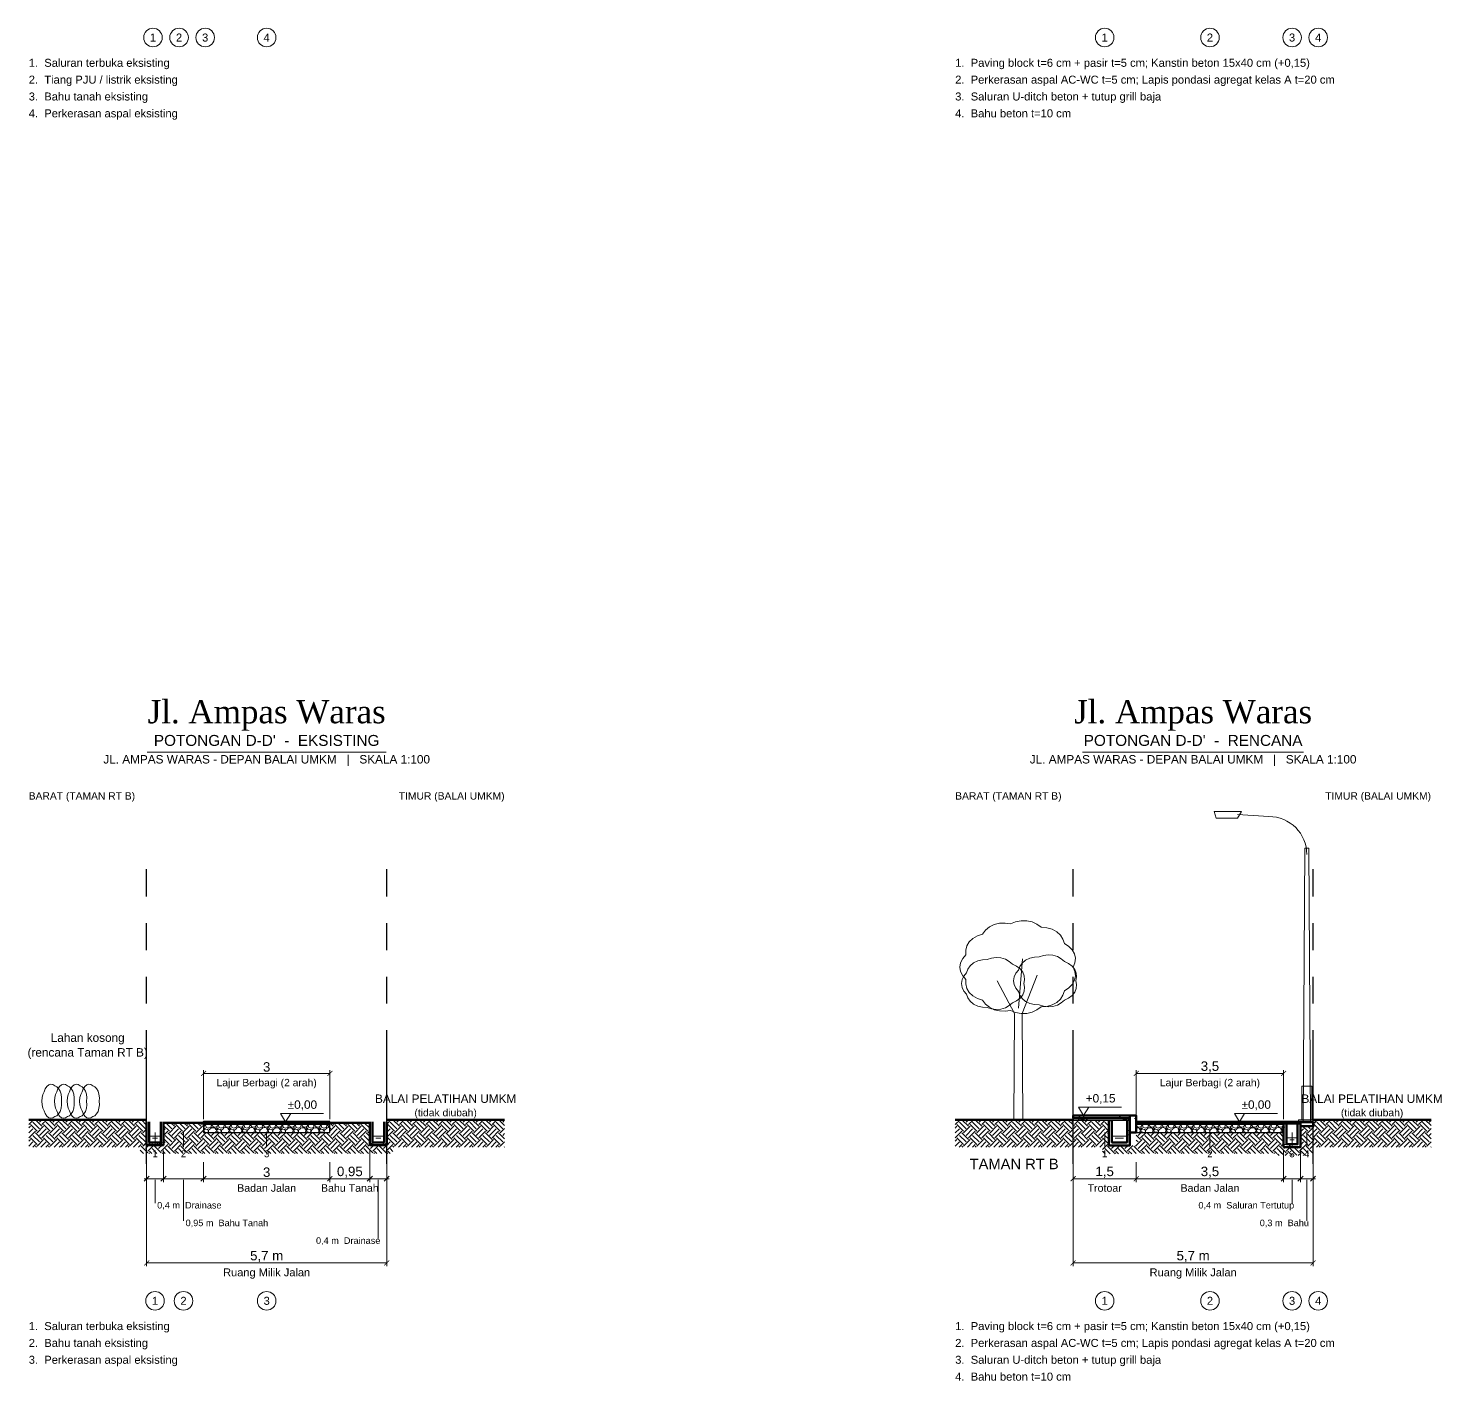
# Model space of a CAD drawing. Header units: metres. Extents: x 0 to 124, y -129 to 10.
# Drawn here: x -0.01 to 33.55, y -126.15 to -94.03 of the extents above; entities that cross this region are included whole.
import ezdxf
from ezdxf.enums import TextEntityAlignment as Align

# ---------------------------------------------------------------- set-up
doc = ezdxf.new("R2010")
doc.units = ezdxf.units.M
doc.linetypes.add('PHANTOM', pattern=[6.35, 3.175, -0.635, 0.635, -0.635, 0.635, -0.635])
for name, color, linetype, lineweight in [('D32_PNP_AIR', 5, 'Continuous', 13), ('D32_PNP_ARSIR', 8, 'Continuous', 9), ('D32_PNP_ARSIR_TANAH', 33, 'Continuous', 9), ('D32_PNP_BATAS_RMJ', 1, 'PHANTOM', 25), ('D32_PNP_DIMENSI', 7, 'Continuous', 13), ('D32_PNP_KONSTRUKSI', 7, 'Continuous', 25), ('D32_PNP_POTONGAN', 7, 'Continuous', 50), ('D32_PNP_TAMPAK', 8, 'Continuous', 18), ('D32_PNP_TEKS', 7, 'Continuous', 18), ('D32_PNP_VEGETASI', 94, 'Continuous', 18)]:
    doc.layers.add(name, color=color, linetype=linetype, lineweight=lineweight)
doc.styles.add('D32_ARIAL', font='arial.ttf')
doc.styles.add('D32_TIMES', font='times.ttf')
doc.dimstyles.new('D32_1-100', dxfattribs={"dimtxt": 0.225, "dimasz": 0.12, "dimexe": 0.08, "dimexo": 0.06, "dimgap": 0.04, "dimtad": 1, "dimtxsty": 'D32_ARIAL', "dimblk": 'ARCHTICK', "dimblk1": 'ARCHTICK', "dimblk2": 'ARCHTICK', "dimcen": 2.5, "dimclrd": 7, "dimclre": 7, "dimclrt": 7, "dimazin": 3, "dimtfac": 1, "dimtmove": 2, "dimatfit": 3, "dimlwd": 13, "dimlwe": 13})

# ---------------------------------------------------------------- blocks, each defined once
blk = doc.blocks.new('_ARCHTICK')
at = {"color": 0, "linetype": 'BYBLOCK', "const_width": 0.15}
blk.add_lwpolyline([(-0.5, -0.5), (0.5, 0.5)], dxfattribs=at)

msp = doc.modelspace()

# ---------------------------------------------------------------- hatches: boundary and pattern name
at = {"layer": 'D32_PNP_ARSIR'}
h = msp.add_hatch(dxfattribs=at)
h.set_pattern_fill('AR-CONC', scale=0.003)
h.paths.add_polyline_path([(2.8, -120.55), (2.86, -120.55), (2.86, -120), (2.8, -120)])
h = msp.add_hatch(dxfattribs=at)
h.set_pattern_fill('AR-CONC', scale=0.003)
h.paths.add_polyline_path([(3.14, -120.55), (3.2, -120.55), (3.2, -120), (3.14, -120)])
h = msp.add_hatch(dxfattribs=at)
h.set_pattern_fill('AR-SAND', scale=0.002)
h.paths.add_polyline_path([(4.15, -120.05), (7.15, -120.05), (7.15, -120), (4.15, -120)])
h = msp.add_hatch(dxfattribs=at)
h.set_pattern_fill('GRAVEL', scale=0.012)
h.paths.add_polyline_path([(4.15, -120.25), (7.15, -120.25), (7.15, -120.05), (4.15, -120.05)])
h = msp.add_hatch(dxfattribs=at)
h.set_pattern_fill('AR-CONC', scale=0.003)
h.paths.add_polyline_path([(8.1, -120.55), (8.16, -120.55), (8.16, -120), (8.1, -120)])
h = msp.add_hatch(dxfattribs=at)
h.set_pattern_fill('AR-CONC', scale=0.003)
h.paths.add_polyline_path([(8.44, -120.55), (8.5, -120.55), (8.5, -120), (8.44, -120)])
h = msp.add_hatch(dxfattribs=at)
h.set_pattern_fill('AR-HBONE', scale=0.006)
h.paths.add_polyline_path([(24.8, -119.91), (26.15, -119.91), (26.15, -119.85), (24.8, -119.85)])
h = msp.add_hatch(dxfattribs=at)
h.set_pattern_fill('AR-SAND', scale=0.002)
h.paths.add_polyline_path([(24.8, -119.96), (26.15, -119.96), (26.15, -119.91), (24.8, -119.91)])
h = msp.add_hatch(dxfattribs=at)
h.set_pattern_fill('AR-CONC', scale=0.003)
h.paths.add_polyline_path([(25.65, -120.56), (25.72, -120.56), (25.72, -119.96), (25.65, -119.96)])
h = msp.add_hatch(dxfattribs=at)
h.set_pattern_fill('AR-CONC', scale=0.003)
h.paths.add_polyline_path([(26.08, -120.56), (26.15, -120.56), (26.15, -119.96), (26.08, -119.96)])
h = msp.add_hatch(dxfattribs=at)
h.set_pattern_fill('AR-CONC', scale=0.003)
h.paths.add_polyline_path([(26.15, -120.25), (26.3, -120.25), (26.3, -119.85), (26.15, -119.85)])
h = msp.add_hatch(dxfattribs=at)
h.set_pattern_fill('AR-SAND', scale=0.002)
h.paths.add_polyline_path([(26.3, -120.05), (29.8, -120.05), (29.8, -120), (26.3, -120)])
h = msp.add_hatch(dxfattribs=at)
h.set_pattern_fill('GRAVEL', scale=0.012)
h.paths.add_polyline_path([(26.3, -120.25), (29.8, -120.25), (29.8, -120.05), (26.3, -120.05)])
h = msp.add_hatch(dxfattribs=at)
h.set_pattern_fill('AR-CONC', scale=0.003)
h.paths.add_polyline_path([(29.8, -120.6), (29.87, -120.6), (29.87, -120), (29.8, -120)])
h = msp.add_hatch(dxfattribs=at)
h.set_pattern_fill('STEEL', scale=0.01)
h.paths.add_polyline_path([(29.8, -120.04), (30.2, -120.04), (30.2, -120), (29.8, -120)])
h = msp.add_hatch(dxfattribs=at)
h.set_pattern_fill('AR-CONC', scale=0.003)
h.paths.add_polyline_path([(30.13, -120.6), (30.2, -120.6), (30.2, -120), (30.13, -120)])
h = msp.add_hatch(dxfattribs=at)
h.set_pattern_fill('AR-CONC', scale=0.003)
h.paths.add_polyline_path([(30.2, -120.1), (30.5, -120.1), (30.5, -120), (30.2, -120)])
h = msp.add_hatch(dxfattribs=at)
h.set_pattern_fill('AR-CONC', scale=0.003)
h.paths.add_polyline_path([(2.86, -120.55), (3.14, -120.55), (3.14, -120.49), (2.86, -120.49)])
h = msp.add_hatch(dxfattribs=at)
h.set_pattern_fill('AR-CONC', scale=0.003)
h.paths.add_polyline_path([(8.16, -120.55), (8.44, -120.55), (8.44, -120.49), (8.16, -120.49)])
h = msp.add_hatch(dxfattribs=at)
h.set_pattern_fill('AR-CONC', scale=0.003)
h.paths.add_polyline_path([(25.72, -120.56), (26.08, -120.56), (26.08, -120.49), (25.72, -120.49)])
h = msp.add_hatch(dxfattribs=at)
h.set_pattern_fill('AR-CONC', scale=0.003)
h.paths.add_polyline_path([(29.87, -120.6), (30.13, -120.6), (30.13, -120.53), (29.87, -120.53)])
at = {"layer": 'D32_PNP_ARSIR_TANAH'}
h = msp.add_hatch(dxfattribs=at)
h.set_pattern_fill('EARTH', scale=0.035, angle=45)
h.paths.add_polyline_path([(0, -120.6), (2.8, -120.6), (2.8, -119.95), (0, -119.95)])
h = msp.add_hatch(dxfattribs=at)
h.set_pattern_fill('EARTH', scale=0.035, angle=45)
h.paths.add_polyline_path([(3.2, -120.75), (4.15, -120.75), (4.15, -120.02), (3.2, -120.02)])
h = msp.add_hatch(dxfattribs=at)
h.set_pattern_fill('EARTH', scale=0.035, angle=45)
h.paths.add_polyline_path([(7.15, -120.75), (8.1, -120.75), (8.1, -120.02), (7.15, -120.02)])
h = msp.add_hatch(dxfattribs=at)
h.set_pattern_fill('EARTH', scale=0.035, angle=45)
h.paths.add_polyline_path([(8.5, -120.6), (11.3, -120.6), (11.3, -119.95), (8.5, -119.95)])
h = msp.add_hatch(dxfattribs=at)
h.set_pattern_fill('EARTH', scale=0.035, angle=45)
h.paths.add_polyline_path([(22, -120.6), (24.8, -120.6), (24.8, -119.95), (22, -119.95)])
h = msp.add_hatch(dxfattribs=at)
h.set_pattern_fill('EARTH', scale=0.035, angle=45)
h.paths.add_polyline_path([(24.8, -120.6), (25.65, -120.6), (25.65, -119.96), (24.8, -119.96)])
h = msp.add_hatch(dxfattribs=at)
h.set_pattern_fill('EARTH', scale=0.035, angle=45)
h.paths.add_polyline_path([(30.2, -120.75), (30.5, -120.75), (30.5, -120.1), (30.2, -120.1)])
h = msp.add_hatch(dxfattribs=at)
h.set_pattern_fill('EARTH', scale=0.035, angle=45)
h.paths.add_polyline_path([(30.5, -120.6), (33.3, -120.6), (33.3, -119.95), (30.5, -119.95)])
h = msp.add_hatch(dxfattribs=at)
h.set_pattern_fill('EARTH', scale=0.035, angle=45)
h.paths.add_polyline_path([(4.15, -120.75), (7.15, -120.75), (7.15, -120.25), (4.15, -120.25)])
h = msp.add_hatch(dxfattribs=at)
h.set_pattern_fill('EARTH', scale=0.035, angle=45)
h.paths.add_polyline_path([(26.3, -120.75), (29.8, -120.75), (29.8, -120.25), (26.3, -120.25)])
h = msp.add_hatch(dxfattribs=at)
h.set_pattern_fill('EARTH', scale=0.035, angle=45)
h.paths.add_polyline_path([(2.65, -120.75), (3.35, -120.75), (3.35, -120.55), (2.65, -120.55)])
h = msp.add_hatch(dxfattribs=at)
h.set_pattern_fill('EARTH', scale=0.035, angle=45)
h.paths.add_polyline_path([(7.95, -120.75), (8.65, -120.75), (8.65, -120.55), (7.95, -120.55)])
h = msp.add_hatch(dxfattribs=at)
h.set_pattern_fill('EARTH', scale=0.035, angle=45)
h.paths.add_polyline_path([(25.5, -120.76), (26.3, -120.76), (26.3, -120.56), (25.5, -120.56)])
h = msp.add_hatch(dxfattribs=at)
h.set_pattern_fill('EARTH', scale=0.035, angle=45)
h.paths.add_polyline_path([(29.65, -120.8), (30.35, -120.8), (30.35, -120.6), (29.65, -120.6)])

# ---------------------------------------------------------------- linework, layer by layer
at = {"layer": 'D32_PNP_AIR'}
for points in [[(2.88, -120.34), (3.12, -120.34)], [(2.94, -120.39), (3.06, -120.39)], [(8.18, -120.34), (8.42, -120.34)], [(8.24, -120.39), (8.36, -120.39)], [(25.74, -120.34), (26.06, -120.34)], [(25.8, -120.39), (26, -120.39)], [(29.89, -120.38), (30.11, -120.38)], [(29.95, -120.43), (30.05, -120.43)]]:
    msp.add_lwpolyline(points, dxfattribs=at)
at = {"layer": 'D32_PNP_BATAS_RMJ'}
for points in [[(2.8, -121), (2.8, -114)], [(8.5, -121), (8.5, -114)], [(24.8, -121), (24.8, -114)], [(30.5, -121), (30.5, -114)], [(2.8, -121), (2.8, -115)], [(8.5, -121), (8.5, -115)], [(24.8, -121), (24.8, -115)], [(30.5, -121), (30.5, -115)]]:
    msp.add_lwpolyline(points, dxfattribs=at)
at = {"layer": 'D32_PNP_DIMENSI'}
for points in [[(5.98, -119.8), (6.22, -119.8), (6.1, -120), (5.98, -119.8)], [(24.93, -119.65), (25.17, -119.65), (25.05, -119.85), (24.93, -119.65)], [(28.63, -119.8), (28.87, -119.8), (28.75, -120), (28.63, -119.8)]]:
    msp.add_lwpolyline(points, close=True, dxfattribs=at)
for points in [[(5.98, -119.8), (7, -119.8)], [(24.93, -119.65), (25.95, -119.65)], [(28.63, -119.8), (29.65, -119.8)], [(3, -120.25), (3, -120.6)], [(3.675, -120.25), (3.675, -120.6)], [(5.65, -120.25), (5.65, -120.6)], [(25.55, -120.25), (25.55, -120.6)], [(28.05, -120.25), (28.05, -120.6)], [(30, -120.25), (30, -120.6)], [(30.35, -120.25), (30.35, -120.6)], [(2.8, -120.68), (2.8, -121.43)], [(3.2, -120.68), (3.2, -121.43)], [(8.1, -120.68), (8.1, -121.43)], [(8.5, -120.68), (8.5, -121.43)], [(29.8, -120.68), (29.8, -121.43)], [(30.2, -120.68), (30.2, -121.43)], [(3.2, -120.96), (3.2, -121.43)], [(4.15, -120.96), (4.15, -121.43)], [(30.2, -120.96), (30.2, -121.43)], [(30.5, -120.96), (30.5, -121.43)], [(2.74, -121.41), (2.86, -121.29)], [(2.74, -121.35), (3.26, -121.35)], [(3, -121.38), (3, -121.93)], [(3.14, -121.41), (3.26, -121.29)], [(3.14, -121.41), (3.26, -121.29)], [(3.14, -121.35), (4.21, -121.35)], [(3.675, -121.38), (3.675, -122.35)], [(4.09, -121.41), (4.21, -121.29)], [(8.04, -121.41), (8.16, -121.29)], [(8.04, -121.35), (8.56, -121.35)], [(8.3, -121.38), (8.3, -122.77)], [(8.44, -121.41), (8.56, -121.29)], [(29.74, -121.41), (29.86, -121.29)], [(29.74, -121.35), (30.26, -121.35)], [(30, -121.38), (30, -121.93)], [(30.14, -121.41), (30.26, -121.29)], [(30.14, -121.41), (30.26, -121.29)], [(30.14, -121.35), (30.56, -121.35)], [(30.35, -121.38), (30.35, -122.35)], [(30.44, -121.41), (30.56, -121.29)]]:
    msp.add_lwpolyline(points, dxfattribs=at)
for centre in [(2.95, -94.25), (3.57, -94.25), (4.19, -94.25), (5.65, -94.25), (25.55, -94.25), (28.05, -94.25), (30, -94.25), (30.62, -94.25), (3, -124.25), (3.675, -124.25), (5.65, -124.25), (25.55, -124.25), (28.05, -124.25), (30, -124.25), (30.62, -124.25)]:
    msp.add_circle(centre, 0.22, dxfattribs=at)
at = {"layer": 'D32_PNP_KONSTRUKSI'}
for points in [[(4.15, -120.25), (7.15, -120.25), (7.15, -120.05), (4.15, -120.05)], [(24.8, -119.96), (26.15, -119.96), (26.15, -119.91), (24.8, -119.91)], [(26.3, -120.25), (29.8, -120.25), (29.8, -120.05), (26.3, -120.05)]]:
    msp.add_lwpolyline(points, close=True, dxfattribs=at)
at = {"layer": 'D32_PNP_POTONGAN'}
for points in [[(0, -119.95), (2.8, -119.95)], [(2.8, -120), (2.8, -120.55), (3.2, -120.55), (3.2, -120)], [(2.86, -120), (2.86, -120.49), (3.14, -120.49), (3.14, -120)], [(3.2, -120.02), (4.15, -120.02)], [(7.15, -120.02), (8.1, -120.02)], [(8.1, -120), (8.1, -120.55), (8.5, -120.55), (8.5, -120)], [(8.16, -120), (8.16, -120.49), (8.44, -120.49), (8.44, -120)], [(8.5, -119.95), (11.3, -119.95)], [(22, -119.95), (24.8, -119.95)], [(25.65, -119.96), (25.65, -120.56), (26.15, -120.56), (26.15, -119.96)], [(25.72, -119.96), (25.72, -120.49), (26.08, -120.49), (26.08, -119.96)], [(29.8, -120), (29.8, -120.6), (30.2, -120.6), (30.2, -120)], [(29.87, -120), (29.87, -120.53), (30.13, -120.53), (30.13, -120)], [(30.5, -119.95), (33.3, -119.95)]]:
    msp.add_lwpolyline(points, dxfattribs=at)
for points in [[(4.15, -120.05), (7.15, -120.05), (7.15, -120), (4.15, -120)], [(24.8, -119.91), (26.15, -119.91), (26.15, -119.85), (24.8, -119.85)], [(26.15, -120.25), (26.3, -120.25), (26.3, -119.85), (26.15, -119.85)], [(26.3, -120.05), (29.8, -120.05), (29.8, -120), (26.3, -120)], [(29.8, -120.04), (30.2, -120.04), (30.2, -120), (29.8, -120)], [(30.2, -120.1), (30.5, -120.1), (30.5, -120), (30.2, -120)]]:
    msp.add_lwpolyline(points, close=True, dxfattribs=at)
at = {"layer": 'D32_PNP_TAMPAK'}
for points in [[(28.8, -112.63), (28.15, -112.63), (28.2, -112.79), (28.7, -112.79)], [(30.26, -120), (30.3, -113.5), (30.4, -113.5), (30.44, -120)], [(30.23, -119.95), (30.47, -119.95), (30.47, -119.15), (30.23, -119.15)], [(30.15, -120.02), (30.55, -120.02), (30.55, -119.95), (30.15, -119.95)]]:
    msp.add_lwpolyline(points, close=True, dxfattribs=at)
msp.add_lwpolyline([(29.45, -112.75), (28.7, -112.7)], dxfattribs=at)
msp.add_arc((29.45, -113.65), 0.9, 0, 90, dxfattribs=at)
at = {"layer": 'D32_PNP_TEKS'}
for points in [[(2.815, -111.22), (8.485, -111.22)], [(25.025, -111.22), (30.275, -111.22)]]:
    msp.add_lwpolyline(points, dxfattribs=at)
at = {"layer": 'D32_PNP_VEGETASI'}
for points in [[(24.8, -116.325), (24.839, -116.223), (24.854, -116.116), (24.835, -116.011), (24.78, -115.915), (24.696, -115.832), (24.594, -115.763), (24.558, -115.66), (24.498, -115.564), (24.411, -115.484), (24.3, -115.426), (24.173, -115.393), (24.04, -115.379), (23.94, -115.308), (23.825, -115.253), (23.698, -115.224), (23.566, -115.223), (23.436, -115.25), (23.315, -115.296), (23.183, -115.279), (23.049, -115.283), (22.922, -115.313), (22.811, -115.37), (22.72, -115.448), (22.649, -115.539), (22.526, -115.582), (22.416, -115.643), (22.33, -115.723), (22.274, -115.82), (22.251, -115.925), (22.253, -116.032), (22.179, -116.121), (22.127, -116.22), (22.109, -116.325), (22.127, -116.43), (22.179, -116.529), (22.253, -116.618), (22.251, -116.725), (22.274, -116.83), (22.33, -116.927), (22.416, -117.007), (22.526, -117.068), (22.649, -117.111), (22.72, -117.202), (22.811, -117.28), (22.922, -117.337), (23.049, -117.367), (23.183, -117.371), (23.315, -117.354), (23.436, -117.4), (23.566, -117.427), (23.698, -117.426), (23.825, -117.397), (23.94, -117.342), (24.04, -117.271), (24.173, -117.257), (24.3, -117.224), (24.411, -117.166), (24.498, -117.086), (24.558, -116.99), (24.594, -116.887), (24.696, -116.818), (24.78, -116.735), (24.835, -116.639), (24.854, -116.534), (24.839, -116.427), (24.8, -116.325)], [(23.63, -116.715), (23.647, -116.625), (23.64, -116.532), (23.604, -116.443), (23.542, -116.365), (23.457, -116.303), (23.361, -116.258), (23.285, -116.191), (23.192, -116.137), (23.085, -116.105), (22.972, -116.096), (22.86, -116.111), (22.756, -116.145), (22.645, -116.151), (22.536, -116.178), (22.438, -116.226), (22.359, -116.293), (22.304, -116.374), (22.271, -116.461), (22.208, -116.537), (22.165, -116.623), (22.15, -116.715), (22.165, -116.807), (22.208, -116.893), (22.271, -116.969), (22.304, -117.056), (22.359, -117.137), (22.438, -117.204), (22.536, -117.252), (22.645, -117.279), (22.756, -117.285), (22.86, -117.319), (22.972, -117.334), (23.085, -117.325), (23.192, -117.293), (23.285, -117.239), (23.361, -117.172), (23.457, -117.127), (23.542, -117.065), (23.604, -116.987), (23.64, -116.898), (23.647, -116.805), (23.63, -116.715)], [(24.865, -116.65), (24.882, -116.56), (24.875, -116.467), (24.839, -116.378), (24.777, -116.3), (24.692, -116.238), (24.596, -116.193), (24.52, -116.126), (24.427, -116.072), (24.32, -116.04), (24.207, -116.031), (24.095, -116.046), (23.991, -116.08), (23.88, -116.086), (23.771, -116.113), (23.673, -116.161), (23.594, -116.228), (23.539, -116.309), (23.506, -116.396), (23.443, -116.472), (23.4, -116.558), (23.385, -116.65), (23.4, -116.742), (23.443, -116.828), (23.506, -116.904), (23.539, -116.991), (23.594, -117.072), (23.673, -117.139), (23.771, -117.187), (23.88, -117.214), (23.991, -117.22), (24.095, -117.254), (24.207, -117.269), (24.32, -117.26), (24.427, -117.228), (24.52, -117.174), (24.596, -117.107), (24.692, -117.062), (24.777, -117), (24.839, -116.922), (24.875, -116.833), (24.882, -116.74), (24.865, -116.65)], [(23.5, -117.3), (23.6, -116.13)], [(23.39, -119.95), (23.41, -117.43), (23, -116.65)], [(23.61, -119.95), (23.59, -117.43), (23.95, -116.52)], [(0.775, -119.51), (0.778, -119.427), (0.768, -119.344), (0.745, -119.268), (0.71, -119.207), (0.666, -119.166), (0.62, -119.145), (0.574, -119.115), (0.525, -119.105), (0.476, -119.119), (0.431, -119.157), (0.394, -119.215), (0.368, -119.284), (0.337, -119.348), (0.317, -119.425), (0.309, -119.51), (0.317, -119.595), (0.337, -119.672), (0.368, -119.736), (0.394, -119.805), (0.431, -119.863), (0.476, -119.901), (0.525, -119.915), (0.574, -119.905), (0.62, -119.875), (0.666, -119.854), (0.71, -119.813), (0.745, -119.752), (0.768, -119.676), (0.778, -119.593), (0.775, -119.51)], [(1.075, -119.51), (1.078, -119.427), (1.068, -119.344), (1.045, -119.268), (1.01, -119.207), (0.966, -119.166), (0.92, -119.145), (0.874, -119.115), (0.825, -119.105), (0.776, -119.119), (0.731, -119.157), (0.694, -119.215), (0.668, -119.284), (0.637, -119.348), (0.617, -119.425), (0.609, -119.51), (0.617, -119.595), (0.637, -119.672), (0.668, -119.736), (0.694, -119.805), (0.731, -119.863), (0.776, -119.901), (0.825, -119.915), (0.874, -119.905), (0.92, -119.875), (0.966, -119.854), (1.01, -119.813), (1.045, -119.752), (1.068, -119.676), (1.078, -119.593), (1.075, -119.51)], [(1.375, -119.51), (1.378, -119.427), (1.368, -119.344), (1.345, -119.268), (1.31, -119.207), (1.266, -119.166), (1.22, -119.145), (1.174, -119.115), (1.125, -119.105), (1.076, -119.119), (1.031, -119.157), (0.994, -119.215), (0.968, -119.284), (0.937, -119.348), (0.917, -119.425), (0.909, -119.51), (0.917, -119.595), (0.937, -119.672), (0.968, -119.736), (0.994, -119.805), (1.031, -119.863), (1.076, -119.901), (1.125, -119.915), (1.174, -119.905), (1.22, -119.875), (1.266, -119.854), (1.31, -119.813), (1.345, -119.752), (1.368, -119.676), (1.378, -119.593), (1.375, -119.51)], [(1.675, -119.51), (1.678, -119.427), (1.668, -119.344), (1.645, -119.268), (1.61, -119.207), (1.566, -119.166), (1.52, -119.145), (1.474, -119.115), (1.425, -119.105), (1.376, -119.119), (1.331, -119.157), (1.294, -119.215), (1.268, -119.284), (1.237, -119.348), (1.217, -119.425), (1.209, -119.51), (1.217, -119.595), (1.237, -119.672), (1.268, -119.736), (1.294, -119.805), (1.331, -119.863), (1.376, -119.901), (1.425, -119.915), (1.474, -119.905), (1.52, -119.875), (1.566, -119.854), (1.61, -119.813), (1.645, -119.752), (1.668, -119.676), (1.678, -119.593), (1.675, -119.51)]]:
    msp.add_lwpolyline(points, dxfattribs=at)

# ---------------------------------------------------------------- texts
at = {"layer": 'D32_PNP_TEKS', "style": 'D32_ARIAL'}
for s, height, p in [('1', 0.19, (2.95, -94.25)), ('2', 0.19, (3.57, -94.25)), ('3', 0.19, (4.19, -94.25)), ('4', 0.19, (5.65, -94.25)), ('1', 0.19, (25.55, -94.25)), ('2', 0.19, (28.05, -94.25)), ('3', 0.19, (30, -94.25)), ('4', 0.19, (30.62, -94.25)), ('Lahan kosong', 0.2, (1.4, -118)), ('(rencana Taman RT B)', 0.2, (1.4, -118.35)), ('BALAI PELATIHAN UMKM', 0.2, (9.9, -119.45)), ('BALAI PELATIHAN UMKM', 0.2, (31.9, -119.45)), ('(tidak diubah)', 0.175, (9.9, -119.78)), ('(tidak diubah)', 0.175, (31.9, -119.78)), ('TAMAN RT B', 0.25, (23.4, -121)), ('1', 0.19, (3, -124.25)), ('2', 0.19, (3.675, -124.25)), ('3', 0.19, (5.65, -124.25)), ('1', 0.19, (25.55, -124.25)), ('2', 0.19, (28.05, -124.25)), ('3', 0.19, (30, -124.25)), ('4', 0.19, (30.62, -124.25))]:
    msp.add_text(s, height=height, dxfattribs=at).set_placement(p, align=Align.MIDDLE_CENTER)
for s, height, p in [('1.  Saluran terbuka eksisting', 0.19, (0, -94.85)), ('1.  Paving block t=6 cm + pasir t=5 cm; Kanstin beton 15x40 cm (+0,15)', 0.19, (22, -94.85)), ('2.  Tiang PJU / listrik eksisting', 0.19, (0, -95.25)), ('2.  Perkerasan aspal AC-WC t=5 cm; Lapis pondasi agregat kelas A t=20 cm', 0.19, (22, -95.25)), ('3.  Bahu tanah eksisting', 0.19, (0, -95.65)), ('3.  Saluran U-ditch beton + tutup grill baja', 0.19, (22, -95.65)), ('4.  Perkerasan aspal eksisting', 0.19, (0, -96.05)), ('4.  Bahu beton t=10 cm', 0.19, (22, -96.05)), ('0,4 m  Drainase', 0.155, (3.05, -121.98)), ('0,95 m  Bahu Tanah', 0.155, (3.725, -122.4)), ('1.  Saluran terbuka eksisting', 0.19, (0, -124.85)), ('1.  Paving block t=6 cm + pasir t=5 cm; Kanstin beton 15x40 cm (+0,15)', 0.19, (22, -124.85)), ('2.  Bahu tanah eksisting', 0.19, (0, -125.25)), ('2.  Perkerasan aspal AC-WC t=5 cm; Lapis pondasi agregat kelas A t=20 cm', 0.19, (22, -125.25)), ('3.  Perkerasan aspal eksisting', 0.19, (0, -125.65)), ('3.  Saluran U-ditch beton + tutup grill baja', 0.19, (22, -125.65)), ('4.  Bahu beton t=10 cm', 0.19, (22, -126.05))]:
    msp.add_text(s, height=height, dxfattribs=at).set_placement(p, align=Align.MIDDLE_LEFT)
at = {"layer": 'D32_PNP_TEKS'}
for s, height, style, p in [('Jl. Ampas Waras', 0.55, 'D32_TIMES', (5.65, -110.7)), ('Jl. Ampas Waras', 0.55, 'D32_TIMES', (27.65, -110.7)), ("POTONGAN D-D'  -  EKSISTING", 0.26, 'D32_ARIAL', (5.65, -111.15)), ("POTONGAN D-D'  -  RENCANA", 0.26, 'D32_ARIAL', (27.65, -111.15)), ('JL. AMPAS WARAS - DEPAN BALAI UMKM   |   SKALA 1:100', 0.2, 'D32_ARIAL', (5.65, -111.55)), ('JL. AMPAS WARAS - DEPAN BALAI UMKM   |   SKALA 1:100', 0.2, 'D32_ARIAL', (27.65, -111.55))]:
    msp.add_text(s, height=height, dxfattribs=dict(at, style=style)).set_placement(p, align=Align.BOTTOM_CENTER)
at = {"layer": 'D32_PNP_TEKS', "style": 'D32_ARIAL'}
for s, height, p in [('BARAT (TAMAN RT B)', 0.175, (0, -112.4)), ('BARAT (TAMAN RT B)', 0.175, (22, -112.4)), ('±0,00', 0.2, (6.15, -119.75)), ('+0,15', 0.2, (25.1, -119.6)), ('±0,00', 0.2, (28.8, -119.75))]:
    msp.add_text(s, height=height, dxfattribs=at).set_placement(p, align=Align.BOTTOM_LEFT)
for p in [(11.3, -112.4), (33.3, -112.4)]:
    msp.add_text('TIMUR (BALAI UMKM)', height=0.175, dxfattribs=at).set_placement(p, align=Align.BOTTOM_RIGHT)
for s, height, p in [('Lajur Berbagi (2 arah)', 0.175, (5.65, -118.98)), ('Lajur Berbagi (2 arah)', 0.175, (28.05, -118.98)), ('1', 0.16, (3, -120.68)), ('2', 0.16, (3.675, -120.68)), ('3', 0.16, (5.65, -120.68)), ('1', 0.16, (25.55, -120.68)), ('2', 0.16, (28.05, -120.68)), ('3', 0.16, (30, -120.68)), ('4', 0.16, (30.35, -120.68)), ('Badan Jalan', 0.18, (5.65, -121.48)), ('Bahu Tanah', 0.18, (7.625, -121.48)), ('Trotoar', 0.18, (25.55, -121.48)), ('Badan Jalan', 0.18, (28.05, -121.48)), ('Ruang Milik Jalan', 0.1875, (5.65, -123.48)), ('Ruang Milik Jalan', 0.1875, (27.65, -123.48))]:
    msp.add_text(s, height=height, dxfattribs=at).set_placement(p, align=Align.TOP_CENTER)
for s, p in [('0,4 m  Saluran Tertutup', (30.05, -121.98)), ('0,3 m  Bahu', (30.4, -122.4)), ('0,4 m  Drainase', (8.35, -122.82))]:
    msp.add_text(s, height=0.155, dxfattribs=at).set_placement(p, align=Align.MIDDLE_RIGHT)

# ---------------------------------------------------------------- dimensions: what is measured, and where the dimension line sits
at = {"layer": 'D32_PNP_DIMENSI'}
for base, p1, p2 in [((4.15, -118.85), (4.15, -120), (7.15, -120)), ((26.3, -118.85), (26.3, -120), (29.8, -120)), ((4.15, -121.35), (4.15, -120.9), (7.15, -120.9)), ((7.15, -121.35), (7.15, -120.9), (8.1, -120.9)), ((24.8, -121.35), (24.8, -120.9), (26.3, -120.9)), ((26.3, -121.35), (26.3, -120.9), (29.8, -120.9))]:
    msp.add_linear_dim(base=base, p1=p1, p2=p2, dimstyle='D32_1-100', dxfattribs=at).render()
for base, p1, p2 in [((2.8, -123.35), (2.8, -120.9), (8.5, -120.9)), ((24.8, -123.35), (24.8, -120.9), (30.5, -120.9))]:
    msp.add_linear_dim(base=base, p1=p1, p2=p2, text='<> m', dimstyle='D32_1-100', dxfattribs=at).render()

doc.saveas('drawing.dxf')
